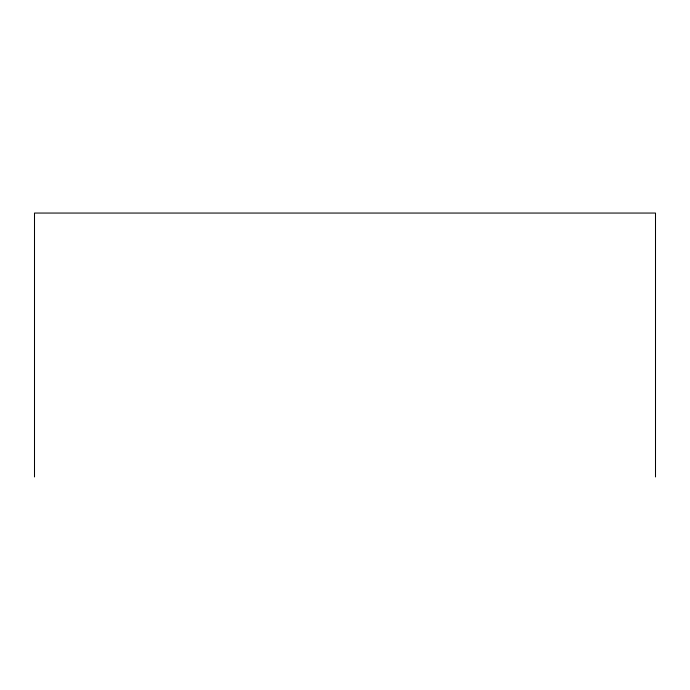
<?xml version="1.0" encoding="UTF-8"?>
<svg xmlns="http://www.w3.org/2000/svg" width="690" height="690" viewBox="0 0 690 690"><rect width="100%" height="100%" fill="white"/><g stroke="black" fill="none" stroke-linecap="round" stroke-linejoin="round"><path stroke-width="1.03" d="M655.5 476.945L655.5 213.055L34.5 213.055L34.5 476.945"/></g></svg>
